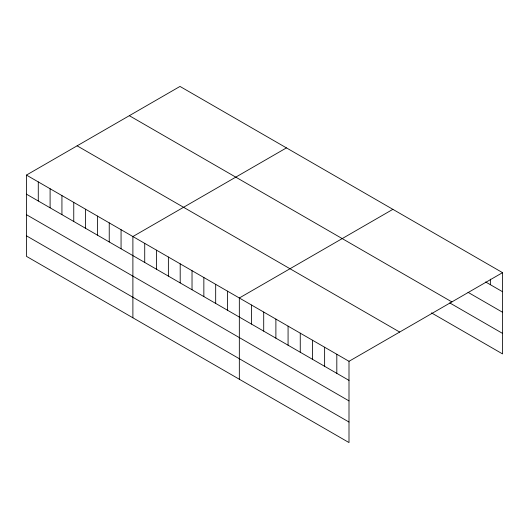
<?xml version="1.0" encoding="UTF-8"?>
<svg xmlns="http://www.w3.org/2000/svg" width="529" height="529" viewBox="0 0 529 529"><rect width="100%" height="100%" fill="white"/><g stroke="black" fill="none" stroke-linecap="round" stroke-linejoin="round"><path stroke-width="0.79" d="M26.45 175.086L349.001 361.307L349.001 442.568L26.45 256.347L26.45 175.086L179.999 86.432L502.55 272.653L502.55 353.914L431.472 312.877M286.44 147.889L132.891 236.536L132.891 317.797M392.882 209.339L239.333 297.992L239.333 379.253M349.001 361.307L502.55 272.653M485.629 281.964L502.55 291.737M468.026 292.319L502.55 312.255M129.327 115.686L451.878 301.914M449.749 302.912L502.55 333.396M77.122 145.832L399.673 332.053M26.45 194.163L349.001 380.384M26.45 214.681L349.001 400.903M26.45 235.822L349.001 422.049M490.363 279.133L490.363 284.701M336.814 354.271L336.814 373.348M324.627 347.236L324.627 366.313M312.447 340.2L312.447 359.284M300.26 333.164L300.26 352.248M288.074 326.135L288.074 345.212M275.887 319.099L275.887 338.176M263.707 312.064L263.707 331.141M251.52 305.028L251.52 324.105M227.503 291.162L227.503 310.239M215.68 284.337L215.68 303.415M203.85 277.507L203.85 296.584M192.027 270.676L192.027 289.76M180.197 263.852L180.197 282.929M168.374 257.021L168.374 276.098M156.544 250.197L156.544 269.274M144.721 243.366L144.721 262.444M121.062 229.712L121.062 248.789M109.238 222.881L109.238 241.958M97.409 216.057L97.409 235.134M85.586 209.226L85.586 228.303M73.756 202.395L73.756 221.479M61.933 195.571L61.933 214.648M50.103 188.741L50.103 207.818M38.28 181.91L38.28 200.994"/></g></svg>
